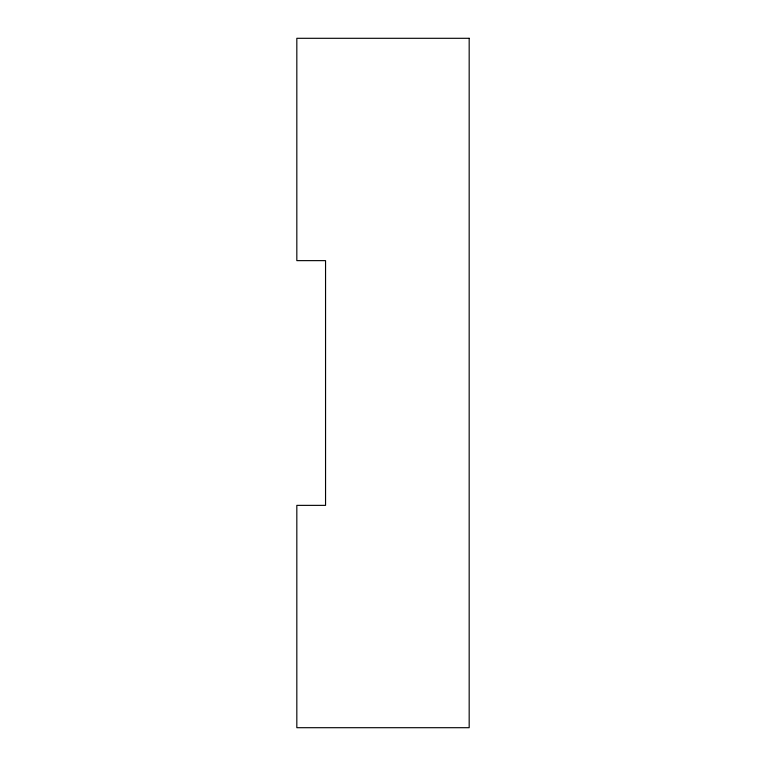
<?xml version="1.0" encoding="UTF-8"?>
<svg xmlns="http://www.w3.org/2000/svg" width="766" height="766" viewBox="0 0 766 766"><rect width="100%" height="100%" fill="white"/><g stroke="black" fill="none" stroke-linecap="round" stroke-linejoin="round"><path stroke-width="1.15" d="M469.175 38.3L296.825 38.3L296.825 260.632L325.55 260.632L325.55 505.368L296.825 505.368L296.825 727.7L469.175 727.7L469.175 38.3"/></g></svg>
